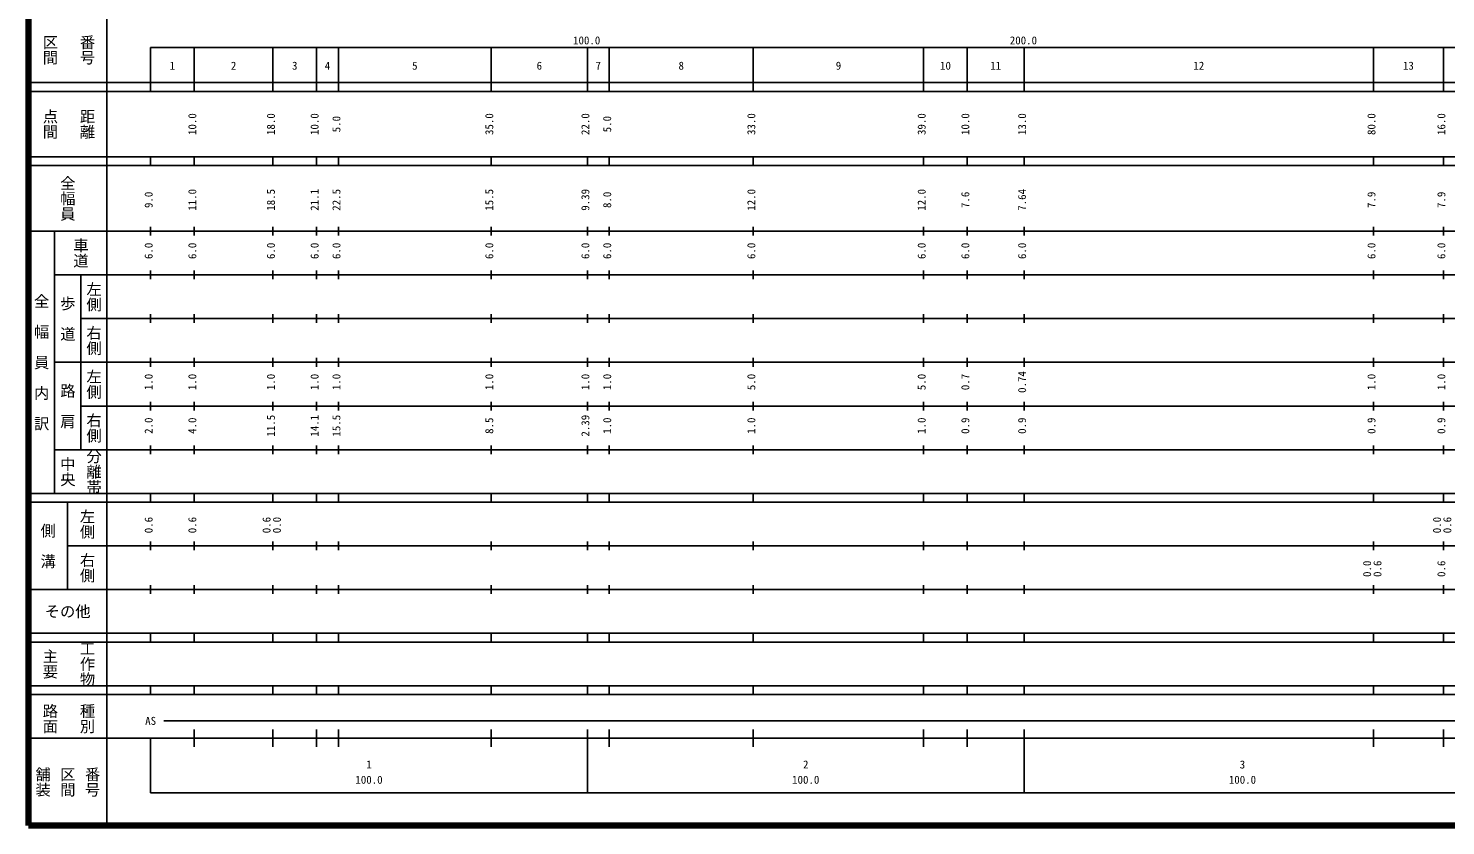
# Model space of a CAD drawing. Units: millimetres on the paper, enlarged 1000 times. Extents: x 40000 to 680000, y 20000 to 380000.
# Drawn here: x 40000 to 364527, y 20000 to 202409 of the extents above; entities that cross this region are included whole.
import ezdxf
from ezdxf.enums import TextEntityAlignment as Align

# ---------------------------------------------------------------- set-up
doc = ezdxf.new("R2010")
doc.units = ezdxf.units.MM
doc.header["$LTSCALE"] = 1000
doc.layers.add('M-TTL', color=2, linetype='Continuous', lineweight=13)
doc.layers.add('M-TTL-BAND', color=7, linetype='Continuous', lineweight=25)
doc.styles.add('@ＭＳ ゴシック', font='')
doc.styles.add('ＭＳ ゴシック', font='')
doc.styles.get('@ＭＳ ゴシック').set_extended_font_data('@MS Gothic')
doc.styles.get('ＭＳ ゴシック').set_extended_font_data('MS Gothic')

msp = doc.modelspace()

# ---------------------------------------------------------------- linework, layer by layer
at = {"layer": 'M-TTL', "lineweight": 140}
for p, q in [((40000, 380000), (40000, 20000)), ((40000, 20000), (680000, 20000))]:
    msp.add_line(p, q, dxfattribs=at)
at = {"layer": 'M-TTL-BAND'}
for p, q in [((58000, 370000), (58000, 20000)), ((68000, 198000), (579000, 198000)), ((68000, 198000), (68000, 188000)), ((78000, 188000), (78000, 198000)), ((96000, 188000), (96000, 198000)), ((106000, 188000), (106000, 198000)), ((111000, 188000), (111000, 198000)), ((146000, 188000), (146000, 198000)), ((168000, 188000), (168000, 198000)), ((173000, 188000), (173000, 198000)), ((206000, 188000), (206000, 198000)), ((245000, 188000), (245000, 198000)), ((255000, 188000), (255000, 198000)), ((268000, 188000), (268000, 198000)), ((348000, 188000), (348000, 198000)), ((364000, 188000), (364000, 198000)), ((40000, 190000), (579000, 190000)), ((40000, 188000), (579000, 188000)), ((40000, 173000), (579000, 173000)), ((68000, 171000), (68000, 173000)), ((78000, 171000), (78000, 173000)), ((96000, 171000), (96000, 173000)), ((106000, 171000), (106000, 173000)), ((111000, 171000), (111000, 173000)), ((146000, 171000), (146000, 173000)), ((168000, 171000), (168000, 173000)), ((173000, 171000), (173000, 173000)), ((206000, 171000), (206000, 173000)), ((245000, 171000), (245000, 173000)), ((255000, 171000), (255000, 173000)), ((268000, 171000), (268000, 173000)), ((348000, 171000), (348000, 173000)), ((364000, 171000), (364000, 173000)), ((40000, 171000), (579000, 171000)), ((40000, 156000), (579000, 156000)), ((46000, 96000), (46000, 156000)), ((68000, 155000), (68000, 157000)), ((78000, 155000), (78000, 157000)), ((96000, 155000), (96000, 157000)), ((106000, 155000), (106000, 157000)), ((111000, 155000), (111000, 157000)), ((146000, 155000), (146000, 157000)), ((168000, 155000), (168000, 157000)), ((173000, 155000), (173000, 157000)), ((206000, 155000), (206000, 157000)), ((245000, 155000), (245000, 157000)), ((255000, 155000), (255000, 157000)), ((268000, 155000), (268000, 157000)), ((348000, 155000), (348000, 157000)), ((364000, 155000), (364000, 157000)), ((68000, 145000), (68000, 147000)), ((78000, 145000), (78000, 147000)), ((96000, 145000), (96000, 147000)), ((106000, 145000), (106000, 147000)), ((111000, 145000), (111000, 147000)), ((146000, 145000), (146000, 147000)), ((168000, 145000), (168000, 147000)), ((173000, 145000), (173000, 147000)), ((206000, 145000), (206000, 147000)), ((245000, 145000), (245000, 147000)), ((255000, 145000), (255000, 147000)), ((268000, 145000), (268000, 147000)), ((348000, 145000), (348000, 147000)), ((364000, 145000), (364000, 147000)), ((46000, 146000), (579000, 146000)), ((52000, 146000), (52000, 106000)), ((68000, 135000), (68000, 137000)), ((78000, 135000), (78000, 137000)), ((96000, 135000), (96000, 137000)), ((106000, 135000), (106000, 137000)), ((111000, 135000), (111000, 137000)), ((146000, 135000), (146000, 137000)), ((168000, 135000), (168000, 137000)), ((173000, 135000), (173000, 137000)), ((206000, 135000), (206000, 137000)), ((245000, 135000), (245000, 137000)), ((255000, 135000), (255000, 137000)), ((268000, 135000), (268000, 137000)), ((348000, 135000), (348000, 137000)), ((364000, 135000), (364000, 137000)), ((52000, 136000), (579000, 136000)), ((68000, 125000), (68000, 127000)), ((78000, 125000), (78000, 127000)), ((96000, 125000), (96000, 127000)), ((106000, 125000), (106000, 127000)), ((111000, 125000), (111000, 127000)), ((146000, 125000), (146000, 127000)), ((168000, 125000), (168000, 127000)), ((173000, 125000), (173000, 127000)), ((206000, 125000), (206000, 127000)), ((245000, 125000), (245000, 127000)), ((255000, 125000), (255000, 127000)), ((268000, 125000), (268000, 127000)), ((348000, 125000), (348000, 127000)), ((364000, 125000), (364000, 127000)), ((46000, 126000), (579000, 126000)), ((68000, 115000), (68000, 117000)), ((78000, 115000), (78000, 117000)), ((96000, 115000), (96000, 117000)), ((106000, 115000), (106000, 117000)), ((111000, 115000), (111000, 117000)), ((146000, 115000), (146000, 117000)), ((168000, 115000), (168000, 117000)), ((173000, 115000), (173000, 117000)), ((206000, 115000), (206000, 117000)), ((245000, 115000), (245000, 117000)), ((255000, 115000), (255000, 117000)), ((268000, 115000), (268000, 117000)), ((348000, 115000), (348000, 117000)), ((364000, 115000), (364000, 117000)), ((52000, 116000), (579000, 116000)), ((46000, 106000), (579000, 106000)), ((68000, 105000), (68000, 107000)), ((78000, 105000), (78000, 107000)), ((96000, 105000), (96000, 107000)), ((106000, 105000), (106000, 107000)), ((111000, 105000), (111000, 107000)), ((146000, 105000), (146000, 107000)), ((168000, 105000), (168000, 107000)), ((173000, 105000), (173000, 107000)), ((206000, 105000), (206000, 107000)), ((245000, 105000), (245000, 107000)), ((255000, 105000), (255000, 107000)), ((268000, 105000), (268000, 107000)), ((348000, 105000), (348000, 107000)), ((364000, 105000), (364000, 107000)), ((40000, 96000), (579000, 96000)), ((68000, 94000), (68000, 96000)), ((78000, 94000), (78000, 96000)), ((96000, 94000), (96000, 96000)), ((106000, 94000), (106000, 96000)), ((111000, 94000), (111000, 96000)), ((146000, 94000), (146000, 96000)), ((168000, 94000), (168000, 96000)), ((173000, 94000), (173000, 96000)), ((206000, 94000), (206000, 96000)), ((245000, 94000), (245000, 96000)), ((255000, 94000), (255000, 96000)), ((268000, 94000), (268000, 96000)), ((348000, 94000), (348000, 96000)), ((364000, 94000), (364000, 96000)), ((40000, 94000), (579000, 94000)), ((49000, 94000), (49000, 74000)), ((68000, 83000), (68000, 85000)), ((78000, 83000), (78000, 85000)), ((96000, 83000), (96000, 85000)), ((106000, 83000), (106000, 85000)), ((111000, 83000), (111000, 85000)), ((146000, 83000), (146000, 85000)), ((168000, 83000), (168000, 85000)), ((173000, 83000), (173000, 85000)), ((206000, 83000), (206000, 85000)), ((245000, 83000), (245000, 85000)), ((255000, 83000), (255000, 85000)), ((268000, 83000), (268000, 85000)), ((348000, 83000), (348000, 85000)), ((364000, 83000), (364000, 85000)), ((49000, 84000), (579000, 84000)), ((68000, 73000), (68000, 75000)), ((78000, 73000), (78000, 75000)), ((96000, 73000), (96000, 75000)), ((106000, 73000), (106000, 75000)), ((111000, 73000), (111000, 75000)), ((146000, 73000), (146000, 75000)), ((168000, 73000), (168000, 75000)), ((173000, 73000), (173000, 75000)), ((206000, 73000), (206000, 75000)), ((245000, 73000), (245000, 75000)), ((255000, 73000), (255000, 75000)), ((268000, 73000), (268000, 75000)), ((348000, 73000), (348000, 75000)), ((364000, 73000), (364000, 75000)), ((40000, 74000), (579000, 74000)), ((40000, 64000), (579000, 64000)), ((40000, 62000), (579000, 62000)), ((68000, 62000), (68000, 64000)), ((78000, 62000), (78000, 64000)), ((96000, 62000), (96000, 64000)), ((106000, 62000), (106000, 64000)), ((111000, 62000), (111000, 64000)), ((146000, 62000), (146000, 64000)), ((168000, 62000), (168000, 64000)), ((173000, 62000), (173000, 64000)), ((206000, 62000), (206000, 64000)), ((245000, 62000), (245000, 64000)), ((255000, 62000), (255000, 64000)), ((268000, 62000), (268000, 64000)), ((348000, 62000), (348000, 64000)), ((364000, 62000), (364000, 64000)), ((40000, 52000), (579000, 52000)), ((68000, 50000), (68000, 52000)), ((78000, 50000), (78000, 52000)), ((96000, 50000), (96000, 52000)), ((106000, 50000), (106000, 52000)), ((111000, 50000), (111000, 52000)), ((146000, 50000), (146000, 52000)), ((168000, 50000), (168000, 52000)), ((173000, 50000), (173000, 52000)), ((206000, 50000), (206000, 52000)), ((245000, 50000), (245000, 52000)), ((255000, 50000), (255000, 52000)), ((268000, 50000), (268000, 52000)), ((348000, 50000), (348000, 52000)), ((364000, 50000), (364000, 52000)), ((40000, 50000), (579000, 50000)), ((71000, 44000), (565000, 44000)), ((40000, 40000), (579000, 40000)), ((68000, 40000), (68000, 27500)), ((78000, 38000), (78000, 42000)), ((96000, 38000), (96000, 42000)), ((106000, 38000), (106000, 42000)), ((111000, 38000), (111000, 42000)), ((146000, 38000), (146000, 42000)), ((168000, 27500), (168000, 42000)), ((173000, 38000), (173000, 42000)), ((206000, 38000), (206000, 42000)), ((245000, 38000), (245000, 42000)), ((255000, 38000), (255000, 42000)), ((268000, 27500), (268000, 42000)), ((348000, 38000), (348000, 42000)), ((364000, 38000), (364000, 42000)), ((68000, 27500), (579000, 27500))]:
    msp.add_line(p, q, dxfattribs=at)

# ---------------------------------------------------------------- texts
at = {"layer": 'M-TTL-BAND', "style": '@ＭＳ ゴシック'}
for s, p in [('区間', (45000, 197500)), ('番号', (53500, 197500)), ('点間', (45000, 180500)), ('距離', (53500, 180500)), ('全幅員', (49000, 163500)), ('車道', (52000, 151000)), ('左側', (55000, 141000)), ('全\u3000幅\u3000員\u3000内\u3000訳', (43000, 126000)), ('歩\u3000道', (49000, 136000)), ('右側', (55000, 131000)), ('左側', (55000, 121000)), ('路\u3000肩', (49000, 116000)), ('右側', (55000, 111000)), ('中央', (49000, 101000)), ('分離帯', (55000, 101000)), ('左側', (53500, 89000)), ('側\u3000溝', (44500, 84000)), ('右側', (53500, 79000)), ('工作物', (53500, 57000)), ('主要', (45000, 57000)), ('路面', (45000, 44500)), ('種別', (53500, 44500)), ('舗装', (43333, 30000)), ('区間', (49000, 30000)), ('番号', (54667, 30000))]:
    msp.add_text(s, height=2566, rotation=270, dxfattribs=at).set_placement(p, align=Align.MIDDLE_CENTER)
at = {"layer": 'M-TTL-BAND', "style": 'ＭＳ ゴシック'}
for s, p in [('100.0', (167844, 198195)), ('200.0', (267844, 198195)), ('1', (73000, 192405)), ('2', (87000, 192405)), ('3', (101000, 192405)), ('4', (108500, 192405)), ('5', (128500, 192405)), ('6', (157000, 192405)), ('7', (170500, 192405)), ('8', (189500, 192405)), ('9', (225500, 192405)), ('10', (250000, 192405)), ('11', (261500, 192405)), ('12', (308000, 192405)), ('13', (356000, 192405)), ('AS', (68000, 42500)), ('1', (118000, 32523)), ('2', (218000, 32523)), ('3', (318000, 32523)), ('100.0', (118000, 29033)), ('100.0', (218000, 29033)), ('100.0', (318000, 29033))]:
    msp.add_text(s, height=1833, dxfattribs=at).set_placement(p, align=Align.BOTTOM_CENTER)
for s, p in [('10.0', (79000, 180500)), ('18.0', (97000, 180500)), ('10.0', (107000, 180500)), ('5.0', (112000, 180500)), ('35.0', (147000, 180500)), ('22.0', (169000, 180500)), ('5.0', (174000, 180500)), ('33.0', (207000, 180500)), ('39.0', (246000, 180500)), ('10.0', (256000, 180500)), ('13.0', (269000, 180500)), ('80.0', (349000, 180500)), ('16.0', (365000, 180500)), ('11.0', (79000, 163174)), ('18.5', (97000, 163174)), ('21.1', (107000, 163174)), ('22.5', (112000, 163174)), ('15.5', (147000, 163174)), ('9.39', (169000, 163174)), ('12.0', (207000, 163174)), ('12.0', (246000, 163174)), ('7.64', (269000, 163174)), ('9.0', (69000, 163174)), ('8.0', (174000, 163174)), ('7.6', (256000, 163174)), ('7.9', (349000, 163174)), ('7.9', (365000, 163174)), ('6.0', (69000, 151500)), ('6.0', (79000, 151500)), ('6.0', (97000, 151500)), ('6.0', (107000, 151500)), ('6.0', (112000, 151500)), ('6.0', (147000, 151500)), ('6.0', (169000, 151500)), ('6.0', (174000, 151500)), ('6.0', (207000, 151500)), ('6.0', (246000, 151500)), ('6.0', (256000, 151500)), ('6.0', (269000, 151500)), ('6.0', (349000, 151500)), ('6.0', (365000, 151500)), ('0.74', (269000, 121500)), ('1.0', (69000, 121500)), ('1.0', (79000, 121500)), ('1.0', (97000, 121500)), ('1.0', (107000, 121500)), ('1.0', (112000, 121500)), ('1.0', (147000, 121500)), ('1.0', (169000, 121500)), ('1.0', (174000, 121500)), ('5.0', (207000, 121500)), ('5.0', (246000, 121500)), ('0.7', (256000, 121500)), ('1.0', (349000, 121500)), ('1.0', (365000, 121500)), ('11.5', (97000, 111500)), ('14.1', (107000, 111500)), ('15.5', (112000, 111500)), ('2.39', (169000, 111500)), ('2.0', (69000, 111500)), ('4.0', (79000, 111500)), ('8.5', (147000, 111500)), ('1.0', (174000, 111500)), ('1.0', (207000, 111500)), ('1.0', (246000, 111500)), ('0.9', (256000, 111500)), ('0.9', (269000, 111500)), ('0.9', (349000, 111500)), ('0.9', (365000, 111500)), ('0.6', (69000, 88764)), ('0.6', (79000, 88764)), ('0.6', (96000, 88764)), ('0.0', (98370, 88764)), ('0.0', (364000, 88764)), ('0.6', (366370, 88764)), ('0.0', (348000, 78764)), ('0.6', (350370, 78764)), ('0.6', (365000, 78764))]:
    msp.add_text(s, height=1833, rotation=90, dxfattribs=at).set_placement(p, align=Align.BOTTOM_CENTER)
msp.add_text('その他', height=2566, dxfattribs=at).set_placement((49000, 69000), align=Align.MIDDLE_CENTER)

doc.saveas('drawing.dxf')
